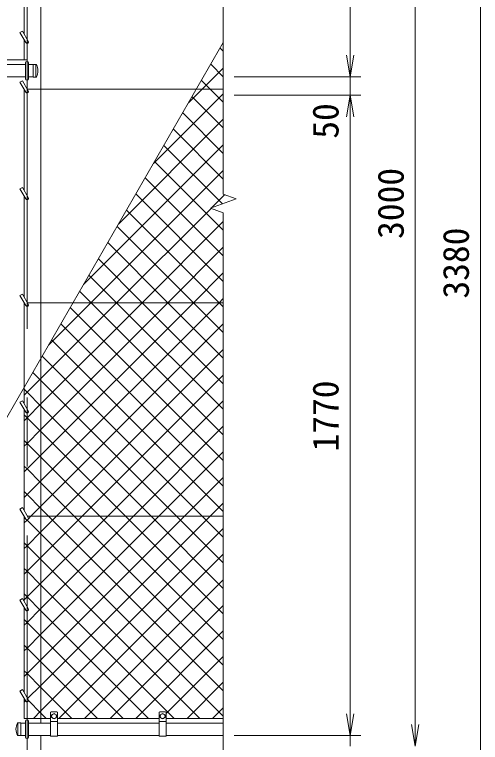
# Model space of a CAD drawing. Units: millimetres, scale not verified. Extents: x -6300 to 6300, y -4455 to 4455.
# Drawn here: x -2064 to -777, y -1039 to 973 of the extents above; entities that cross this region are included whole.
import ezdxf
from ezdxf.enums import TextEntityAlignment as Align

# ---------------------------------------------------------------- set-up
doc = ezdxf.new("R2010")
doc.units = ezdxf.units.MM
doc.header["$LTSCALE"] = 30
doc.linetypes.add('USER1', pattern=[50.8, 31.75, -6.35, 6.35, -6.35])
for name, color, linetype, lineweight in [('0-0_D-STR1', 1, 'Continuous', 18), ('0-2_D-STR3', 3, 'Continuous', 13), ('0-3_D-BMK', 2, 'USER1', 13), ('0-6_D-DCR-HCH', 7, 'Continuous', 9), ('0-7_D-STR-DIM', 7, 'Continuous', 9), ('0-8_0', 7, 'Continuous', 9), ('0-B_Defpoints', 8, 'Continuous', 18)]:
    doc.layers.add(name, color=color, linetype=linetype, lineweight=lineweight)
doc.styles.add('ＭＳ ゴシック', font='')
doc.styles.get('ＭＳ ゴシック').set_extended_font_data('MS Gothic')

# ---------------------------------------------------------------- blocks, each defined once
blk = doc.blocks.new('_Open')
at = {"layer": '0-8_0'}
blk.add_line((-30, 5), (0, 0), dxfattribs=at)
blk.add_lwpolyline([(-30, -5), (0, 0), (-30, 0)], dxfattribs=at)

msp = doc.modelspace()

# ---------------------------------------------------------------- linework, layer by layer
at = {"layer": '0-0_D-STR1'}
for p, q in [((-1991.1, -985.05), (-1991.1, 1916.95)), ((-2033.25, 834.95), (-2094.65, 834.95)), ((-2025.25, 834.95), (-2012.65, 834.95)), ((-2004.31, 835.45), (-2012.65, 835.45)), ((-2012.65, 835.45), (-2012.65, 800.45)), ((-2004.65, 835.45), (-2004.65, 800.45)), ((-2033.25, 800.95), (-2094.65, 800.95)), ((-2025.25, 800.95), (-2012.65, 800.95)), ((-2004.31, 800.45), (-2012.65, 800.45)), ((-2054.58, -984.55), (-2046.25, -984.55)), ((-2054.25, -1019.55), (-2054.25, -984.55)), ((-2046.25, -1019.55), (-2046.25, -984.55)), ((-2033.25, -985.05), (-2046.25, -985.05)), ((-1964.65, -985.05), (-2025.25, -985.05)), ((-1664.65, -985.05), (-1944.65, -985.05)), ((-1487.15, -985.05), (-1644.65, -985.05)), ((-2054.58, -1019.55), (-2046.25, -1019.55)), ((-2033.25, -1019.05), (-2046.25, -1019.05)), ((-1964.65, -1019.05), (-2025.25, -1019.05)), ((-1664.65, -1019.05), (-1944.65, -1019.05)), ((-1487.15, -1019.05), (-1644.65, -1019.05))]:
    msp.add_line(p, q, dxfattribs=at)
msp.add_lwpolyline([(-2067.4, -1404.05), (-1991.1, -1404.05), (-1991.1, -1019.05)], dxfattribs=at)
for centre, radius, start, end in [((-2004.31, 834.45), 1, 32.29827, 90), ((-2034.87, 817.95), 35.72, 331.52136, 28.47864), ((-2004.31, 801.45), 1, 270, 327.70173), ((-2024.02, -1002.05), 35.72, 151.52136, 208.47864), ((-2054.58, -985.55), 1, 90, 147.70173), ((-2054.58, -1018.55), 1, 212.29827, 270)]:
    msp.add_arc(centre, radius, start, end, dxfattribs=at)
at = {"layer": '0-2_D-STR3'}
for p, q in [((-2037.25, 919.81), (-2037.25, 1138.31)), ((-2048.64, 923.54), (-2041.71, 927.54)), ((-2041.71, 927.54), (-2025.78, 899.95)), ((-2048.64, 923.54), (-2032.71, 895.95)), ((-2037.25, 847.95), (-2037.25, 903.81)), ((-2094.65, 847.95), (-2029.25, 847.95)), ((-2033.25, 795.95), (-2033.25, 839.95)), ((-2025.25, 795.95), (-2025.25, 839.95)), ((-2048.64, 786.54), (-2041.71, 790.54)), ((-2048.64, 786.54), (-2032.71, 758.95)), ((-2041.71, 790.54), (-2025.78, 762.95)), ((-2037.25, 487.81), (-2037.25, 766.81)), ((-1487.15, 766.95), (-2028.09, 766.95)), ((-2048.64, 491.54), (-2041.71, 495.54)), ((-2048.64, 491.54), (-2032.71, 463.95)), ((-2041.71, 495.54), (-2025.78, 467.95)), ((-2037.25, 192.81), (-2037.25, 471.81)), ((-2048.64, 196.54), (-2041.71, 200.54)), ((-2048.64, 196.54), (-2032.71, 168.95)), ((-2041.71, 200.54), (-2025.78, 172.95)), ((-2037.25, -102.19), (-2037.25, 176.81)), ((-1487.15, 176.95), (-2028.09, 176.95)), ((-2048.64, -98.46), (-2041.71, -94.46)), ((-2048.64, -98.46), (-2032.71, -126.05)), ((-2041.71, -94.46), (-2025.78, -122.05)), ((-2037.25, -397.19), (-2037.25, -118.19)), ((-2048.64, -393.46), (-2041.71, -389.46)), ((-2048.64, -393.46), (-2032.71, -421.05)), ((-2041.71, -389.46), (-2025.78, -417.05)), ((-2037.25, -648.69), (-2037.25, -413.19)), ((-1487.15, -413.05), (-2028.09, -413.05)), ((-2048.64, -644.96), (-2041.71, -640.96)), ((-2041.71, -640.96), (-2025.78, -668.55)), ((-2048.64, -644.96), (-2032.71, -672.55)), ((-2037.25, -900.19), (-2037.25, -664.69)), ((-2048.64, -896.46), (-2041.71, -892.46)), ((-2048.64, -896.46), (-2032.71, -924.05)), ((-2041.71, -892.46), (-2025.78, -920.05)), ((-2037.25, -972.05), (-2037.25, -916.19)), ((-1964.65, -1021.05), (-1964.65, -956.05)), ((-1946.65, -954.05), (-1962.65, -954.05)), ((-1961.15, -969.79), (-1961.15, -962.31)), ((-1948.15, -969.79), (-1948.15, -962.31)), ((-1944.65, -1021.05), (-1944.65, -956.05)), ((-1664.65, -1021.05), (-1664.65, -956.05)), ((-1646.65, -954.05), (-1662.65, -954.05)), ((-1661.15, -969.79), (-1661.15, -962.31)), ((-1648.15, -969.79), (-1648.15, -962.31)), ((-1644.65, -1021.05), (-1644.65, -956.05)), ((-2037.25, -972.05), (-1964.65, -972.05)), ((-2033.25, -1024.05), (-2033.25, -980.05)), ((-2025.25, -1024.05), (-2025.25, -980.05)), ((-1944.65, -981.05), (-1964.65, -981.05)), ((-1961.15, -969.79), (-1954.65, -973.55)), ((-1954.65, -973.55), (-1948.15, -969.79)), ((-1944.65, -972.05), (-1664.65, -972.05)), ((-1644.65, -981.05), (-1664.65, -981.05)), ((-1661.15, -969.79), (-1654.65, -973.55)), ((-1654.65, -973.55), (-1648.15, -969.79)), ((-1644.65, -972.05), (-1487.15, -972.05)), ((-1944.65, -1021.05), (-1964.65, -1021.05)), ((-1644.65, -1021.05), (-1664.65, -1021.05))]:
    msp.add_line(p, q, dxfattribs=at)
for points in [[(-1961.15, -962.31), (-1954.65, -958.55), (-1948.15, -962.31)], [(-1661.15, -962.31), (-1654.65, -958.55), (-1648.15, -962.31)]]:
    msp.add_lwpolyline(points, dxfattribs=at)
for centre in [(-1954.65, -966.05), (-1654.65, -966.05)]:
    msp.add_circle(centre, 6.49, dxfattribs=at)
for centre, radius, start, end in [((-2029.25, 897.95), 4, 210, 30), ((-2029.25, 839.95), 4, 0, 180), ((-2029.25, 795.95), 4, 180, 0), ((-2029.25, 760.95), 4, 210, 30), ((-2029.25, 465.95), 4, 210, 30), ((-2029.25, 170.95), 4, 210, 30), ((-2029.25, -124.05), 4, 210, 30), ((-2029.25, -419.05), 4, 210, 30), ((-2029.25, -670.55), 4, 210, 30), ((-2029.25, -922.05), 4, 210, 30), ((-1962.65, -956.05), 2, 90, 180), ((-1946.65, -956.05), 2, 0, 90), ((-1662.65, -956.05), 2, 90, 180), ((-1646.65, -956.05), 2, 0, 90), ((-2029.25, -980.05), 4, 0, 180), ((-2029.25, -1024.05), 4, 180, 0)]:
    msp.add_arc(centre, radius, start, end, dxfattribs=at)
at = {"layer": '0-3_D-BMK'}
msp.add_line((-2029.25, -1419.05), (-2029.25, 1990.95), dxfattribs=at)
at = {"layer": '0-6_D-DCR-HCH'}
for p, q in [((-1487.15, 872.3), (-1495.71, 880.86)), ((-1487.15, 801.59), (-1521.59, 836.03)), ((-1680.03, 561.62), (-1487.15, 754.5)), ((-1487.15, 660.17), (-1573.36, 746.38)), ((-1487.15, 589.45), (-1599.24, 701.55)), ((-1776.62, 394.32), (-1487.15, 683.79)), ((-1487.15, 518.74), (-1625.12, 656.72)), ((-1873.21, 227.02), (-1487.15, 613.08)), ((-1489.29, 450.17), (-1651, 611.89)), ((-1487.15, 377.32), (-1676.89, 567.06)), ((-1487.15, 306.61), (-1702.77, 522.23)), ((-1487.15, 235.9), (-1728.65, 477.4)), ((-1519.7, 439.1), (-1483.52, 475.28)), ((-1498.91, 176.95), (-1754.53, 432.58)), ((-1569.62, 176.95), (-1780.41, 387.75)), ((-1711.14, 176.95), (-1487.15, 400.95)), ((-1640.33, 176.95), (-1806.29, 342.92)), ((-1640.43, 176.95), (-1487.15, 330.24)), ((-1711.04, 176.95), (-1832.18, 298.09)), ((-1781.75, 176.95), (-1858.06, 253.26)), ((-1569.72, 176.95), (-1487.15, 259.53)), ((-1852.46, 176.95), (-1883.94, 208.43)), ((-1499.01, 176.95), (-1487.15, 188.82)), ((-1991.1, -103), (-1711.14, 176.95)), ((-1991.1, -173.71), (-1640.43, 176.95)), ((-1991.1, -244.42), (-1569.72, 176.95)), ((-1991.1, -315.13), (-1499.01, 176.95)), ((-1487.15, -259.07), (-1909.82, 163.6)), ((-1487.15, -188.36), (-1852.46, 176.95)), ((-1487.15, -117.65), (-1781.75, 176.95)), ((-1487.15, -46.94), (-1711.04, 176.95)), ((-1487.15, 23.77), (-1640.33, 176.95)), ((-1487.15, 94.48), (-1569.62, 176.95)), ((-1487.15, 165.19), (-1498.91, 176.95)), ((-1487.15, -329.78), (-1935.7, 118.77)), ((-1487.15, -400.5), (-1961.59, 73.95)), ((-1947.59, -413.05), (-1487.15, 47.4)), ((-1876.88, -413.05), (-1487.15, -23.31)), ((-1806.17, -413.05), (-1487.15, -94.03)), ((-2029.25, -141.15), (-1991.1, -103)), ((-2029.25, -141.24), (-2037.25, -133.24)), ((-2037.25, -149.15), (-2029.25, -141.15)), ((-1991.1, -179.39), (-2029.25, -141.24)), ((-2029.25, -211.86), (-1991.1, -173.71)), ((-1757.44, -413.05), (-1991.1, -179.39)), ((-1735.46, -413.05), (-1487.15, -164.74)), ((-2029.25, -211.95), (-2037.25, -203.95)), ((-2037.25, -219.86), (-2029.25, -211.86)), ((-1991.1, -250.1), (-2029.25, -211.95)), ((-1664.75, -413.05), (-1487.15, -235.45)), ((-2029.25, -282.57), (-1991.1, -244.42)), ((-1828.15, -413.05), (-1991.1, -250.1)), ((-2029.25, -282.66), (-2037.25, -274.66)), ((-2037.25, -290.57), (-2029.25, -282.57)), ((-1991.1, -320.81), (-2029.25, -282.66)), ((-2029.25, -353.28), (-1991.1, -315.13)), ((-1898.86, -413.05), (-1991.1, -320.81)), ((-1594.04, -413.05), (-1487.15, -306.16)), ((-2029.25, -353.37), (-2037.25, -345.37)), ((-2037.25, -361.28), (-2029.25, -353.28)), ((-1991.1, -391.52), (-2029.25, -353.37)), ((-1969.57, -413.05), (-1991.1, -391.52)), ((-2033.3, -420.03), (-2037.25, -416.08)), ((-1991.1, -456.55), (-1947.59, -413.05)), ((-1991.1, -527.26), (-1876.88, -413.05)), ((-1991.1, -597.98), (-1806.17, -413.05)), ((-1991.1, -668.69), (-1735.46, -413.05)), ((-1991.1, -739.4), (-1664.75, -413.05)), ((-1991.1, -810.11), (-1594.04, -413.05)), ((-1487.15, -895.47), (-1969.57, -413.05)), ((-1487.15, -824.76), (-1898.86, -413.05)), ((-1487.15, -754.05), (-1828.15, -413.05)), ((-1487.15, -683.34), (-1757.44, -413.05)), ((-2029.25, -494.7), (-1991.1, -456.55)), ((-2029.25, -494.79), (-2037.25, -486.79)), ((-2037.25, -502.7), (-2029.25, -494.7)), ((-1991.1, -532.94), (-2029.25, -494.79)), ((-1940.9, -972.05), (-1487.15, -518.29)), ((-2029.25, -565.41), (-1991.1, -527.26)), ((-1551.99, -972.05), (-1991.1, -532.94)), ((-2029.25, -565.5), (-2037.25, -557.5)), ((-2037.25, -573.41), (-2029.25, -565.41)), ((-1991.1, -603.65), (-2029.25, -565.5)), ((-2029.25, -636.13), (-1991.1, -597.98)), ((-1870.19, -972.05), (-1487.15, -589)), ((-1622.7, -972.05), (-1991.1, -603.65)), ((-2037.25, -644.13), (-2029.25, -636.13)), ((-1799.48, -972.05), (-1487.15, -659.71)), ((-2029.25, -706.84), (-1991.1, -668.69)), ((-2029.25, -706.92), (-2037.25, -698.92)), ((-2037.25, -714.84), (-2029.25, -706.84)), ((-1991.1, -745.07), (-2029.25, -706.92)), ((-2029.25, -777.55), (-1991.1, -739.4)), ((-1728.77, -972.05), (-1487.15, -730.42)), ((-1764.12, -972.05), (-1991.1, -745.07)), ((-2029.25, -777.63), (-2037.25, -769.63)), ((-2037.25, -785.55), (-2029.25, -777.55)), ((-1991.1, -815.78), (-2029.25, -777.63)), ((-1644.65, -958.63), (-1487.15, -801.13)), ((-2029.25, -848.26), (-1991.1, -810.11)), ((-1834.83, -972.05), (-1991.1, -815.78)), ((-2029.25, -848.34), (-2037.25, -840.34)), ((-2037.25, -856.26), (-2029.25, -848.26)), ((-1991.1, -886.49), (-2029.25, -848.34)), ((-1587.35, -972.05), (-1487.15, -871.84)), ((-1905.54, -972.05), (-1991.1, -886.49)), ((-2037.25, -926.97), (-2033.3, -923.02)), ((-1516.64, -972.05), (-1487.15, -942.55))]:
    msp.add_line(p, q, dxfattribs=at)
for points in [[(-1583.43, 728.93), (-1545.41, 766.95), (-1487.15, 825.21)], [(-1487.15, 730.88), (-1523.22, 766.95), (-1547.48, 791.21)], [(-1969.8, 59.71), (-1852.57, 176.95), (-1487.15, 542.37)], [(-2037.25, -78.44), (-2029.25, -70.44), (-1991.1, -32.29), (-1781.85, 176.95), (-1521.13, 437.67)], [(-2025.42, -420.17), (-2018.3, -413.05), (-1991.1, -385.84), (-1487.15, 118.11)], [(-1487.15, -471.21), (-1545.3, -413.05), (-1987.47, 29.12)], [(-1487.15, -541.92), (-1616.01, -413.05), (-1991.1, -37.97), (-2013.35, -15.71)], [(-1487.15, -612.63), (-1686.72, -413.05), (-1991.1, -108.68), (-2029.25, -70.53), (-2037.25, -62.53)], [(-2027.45, -917.17), (-1991.1, -880.82), (-1523.33, -413.05), (-1487.15, -376.87)], [(-2037.25, -431.99), (-2029.25, -423.99), (-2028.12, -422.87)], [(-1487.15, -966.18), (-1991.1, -462.23), (-2029.25, -424.08), (-2030.48, -422.84)], [(-2011.62, -972.05), (-1991.1, -951.53), (-1487.15, -447.58)], [(-1693.41, -972.05), (-1991.1, -674.36), (-2029.25, -636.21), (-2037.25, -628.21)], [(-1976.25, -972.05), (-1991.1, -957.21), (-2025.35, -922.95)]]:
    msp.add_lwpolyline(points, dxfattribs=at)
at = {"layer": '0-7_D-STR-DIM'}
for p, q in [((-1487.15, 476.6), (-1487.15, 2013.95)), ((-777.15, -1344.05), (-777.15, 1915.95)), ((-1137.15, 860.95), (-1137.15, 1890.95)), ((-957.15, -989.05), (-957.15, 1890.95)), ((-1137.15, 860.95), (-1137.15, 920.95)), ((-1457.15, 800.95), (-1107.15, 800.95)), ((-1457.15, 800.95), (-1107.15, 800.95)), ((-1137.15, 750.95), (-1137.15, 800.95)), ((-1457.15, 750.95), (-1107.15, 750.95)), ((-1457.15, 750.95), (-1107.15, 750.95)), ((-1137.15, -959.05), (-1137.15, 690.95)), ((-1137.15, 690.95), (-1137.15, 630.95)), ((-1522.38, 438.13), (-1451.91, 463.78)), ((-1451.91, 463.78), (-1487.15, 476.6)), ((-1487.15, 425.3), (-1522.38, 438.13)), ((-1487.15, -1142.05), (-1487.15, 425.3)), ((-1137.15, -959.05), (-1137.15, -899.05)), ((-1457.15, -1019.05), (-1107.15, -1019.05)), ((-1457.15, -1019.05), (-1107.15, -1019.05)), ((-1137.15, -1049.05), (-1137.15, -1019.05))]:
    msp.add_line(p, q, dxfattribs=at)
at = {"layer": '0-B_Defpoints'}
msp.add_line((-1487.15, 895.7), (-2592.63, -1019.05), dxfattribs=at)

# ---------------------------------------------------------------- block references
at = {"layer": '0-7_D-STR-DIM', "xscale": 2, "yscale": 2}
for p, rotation in [((-1137.15, 800.95), 270), ((-1137.15, 800.95), 270), ((-1137.15, 750.95), 90), ((-1137.15, 750.95), 90), ((-1137.15, -1019.05), 270), ((-1137.15, -1019.05), 270), ((-957.15, -1049.05), 270)]:
    msp.add_blockref('_Open', p, dxfattribs=dict(at, rotation=rotation))

# ---------------------------------------------------------------- texts
at = {"layer": '0-7_D-STR-DIM', "style": 'ＭＳ ゴシック'}
for s, p in [('50', (-1147.27, 630.2)), ('3000', (-967.27, 353.26)), ('3380', (-787.27, 188.26)), ('1770', (-1147.27, -234.4))]:
    msp.add_text(s, height=72.14, rotation=90, dxfattribs=at).set_placement(p, align=Align.BOTTOM_LEFT)

doc.saveas('drawing.dxf')
